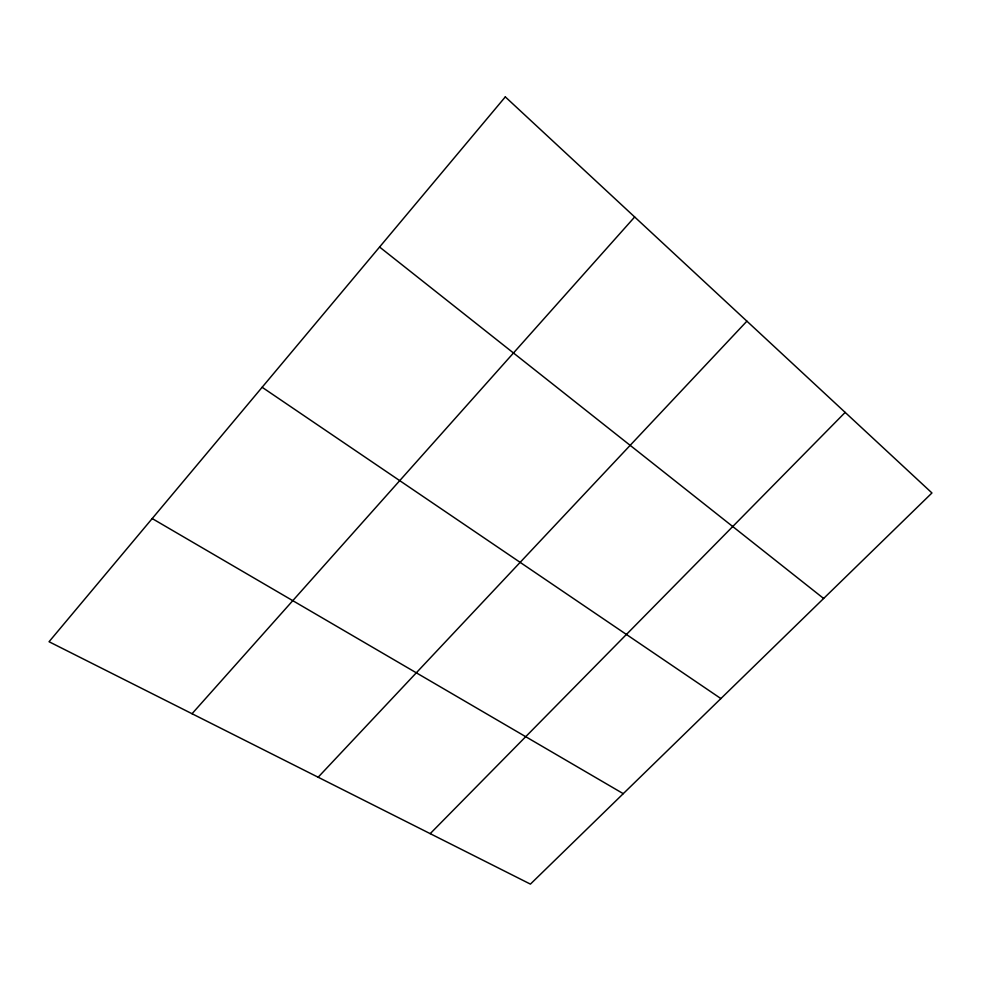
<?xml version="1.0" encoding="UTF-8"?>
<svg xmlns="http://www.w3.org/2000/svg" width="981" height="981" viewBox="0 0 981 981"><rect width="100%" height="100%" fill="white"/><g stroke="black" fill="none" stroke-linecap="round" stroke-linejoin="round"><path stroke-width="1.47" d="M192.031 713.727L634.67 216.985M318.138 777.234L746.897 321.167M430.193 833.654L845.168 412.4M152.19 518.557L623.266 793.666M262.135 387.274L720.888 698.57M379.586 247.028L823.635 598.471M505.313 96.886L49.05 641.733L530.414 884.114L931.95 492.965L505.313 96.886"/></g></svg>
